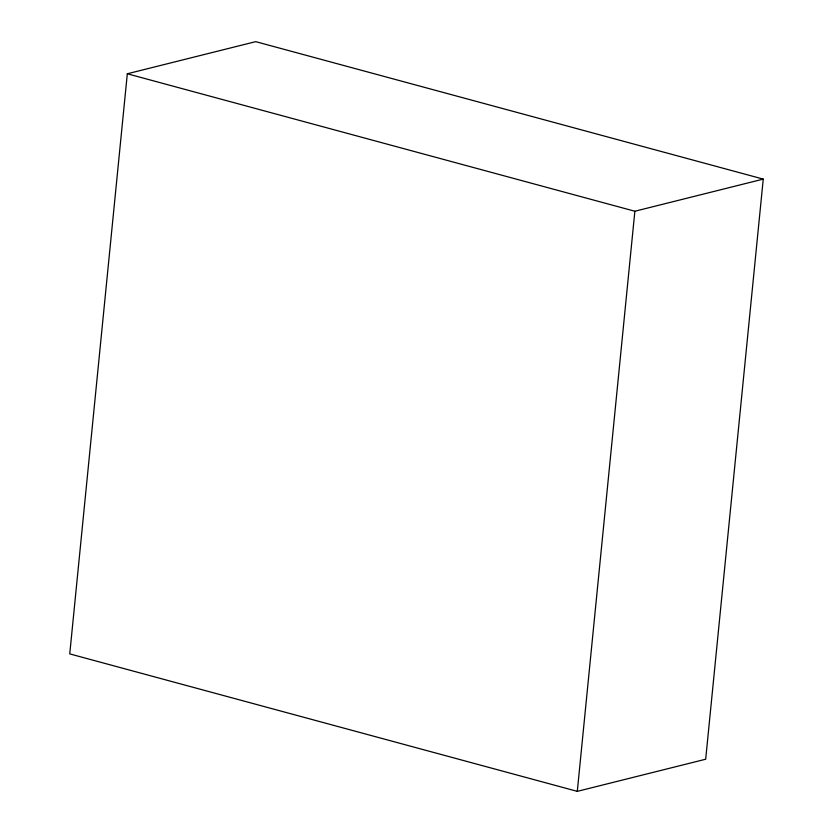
<?xml version="1.0" encoding="UTF-8"?>
<svg xmlns="http://www.w3.org/2000/svg" width="833" height="833" viewBox="0 0 833 833"><rect width="100%" height="100%" fill="white"/><g stroke="black" fill="none" stroke-linecap="round" stroke-linejoin="round"><path stroke-width="1.25" d="M127.314 73.773L69.753 653.895L577.3 791.35L705.686 759.227L763.247 179.105L255.7 41.65L127.314 73.773L634.861 211.238L763.247 179.105M577.3 791.35L634.861 211.238"/></g></svg>
